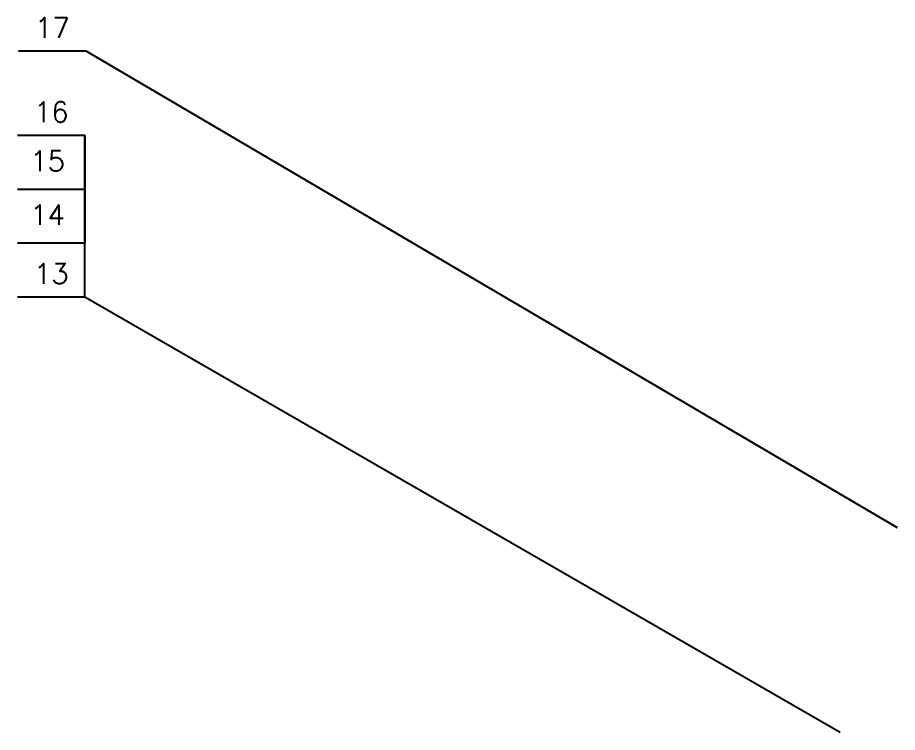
# Model space of a CAD drawing. Extents: x 6109 to 86747, y -17046 to 6992.
# Drawn here: x 85442 to 86747, y -5563 to -4502 of the extents above; entities that cross this region are included whole.
import ezdxf
from ezdxf.enums import TextEntityAlignment as Align

# ---------------------------------------------------------------- set-up
doc = ezdxf.new("R2010")
doc.units = 0
doc.header["$LTSCALE"] = 150
doc.header["$MEASUREMENT"] = 0
doc.layers.add('BZ', color=7, linetype='CONTINUOUS')
doc.styles.add('HZFS', font='simplex.shx', dxfattribs={"width": 0.75, "bigfont": 'hzfs.shx'})

msp = doc.modelspace()

# ---------------------------------------------------------------- linework, layer by layer
at = {"layer": 'BZ'}
for points in [[(86747.43422, -5259.26047), (85543.47344, -4551.9822), (85443.47344, -4551.9822)], [(85541.88909, -4676.95736), (85441.88909, -4676.95736)], [(85541.88909, -4756.95736), (85541.88909, -4676.95736), (85441.88909, -4676.95736)], [(85541.88909, -4676.95736), (85541.88909, -4756.95736), (85441.88909, -4756.95736)], [(85541.88909, -4836.95736), (85541.88909, -4756.95736), (85441.88909, -4756.95736)], [(85541.88909, -4756.95736), (85541.88909, -4836.95736), (85441.88909, -4836.95736)], [(85541.88909, -4916.95736), (85541.88909, -4836.95736), (85441.88909, -4836.95736)], [(86662.67114, -5562.71604), (85541.88909, -4916.95736), (85441.88909, -4916.95736)]]:
    msp.add_lwpolyline(points, dxfattribs=at)

# ---------------------------------------------------------------- texts
at = {"layer": 'BZ', "style": 'HZFS'}
for s, p in [('17', (85493.47344, -4531.9822)), ('16', (85491.88909, -4656.95736)), ('15', (85486.42231, -4729.72327)), ('14', (85486.42231, -4809.72327)), ('13', (85491.88909, -4896.95736))]:
    msp.add_text(s, height=30, dxfattribs=at).set_placement(p, align=Align.CENTER)

doc.saveas('drawing.dxf')
